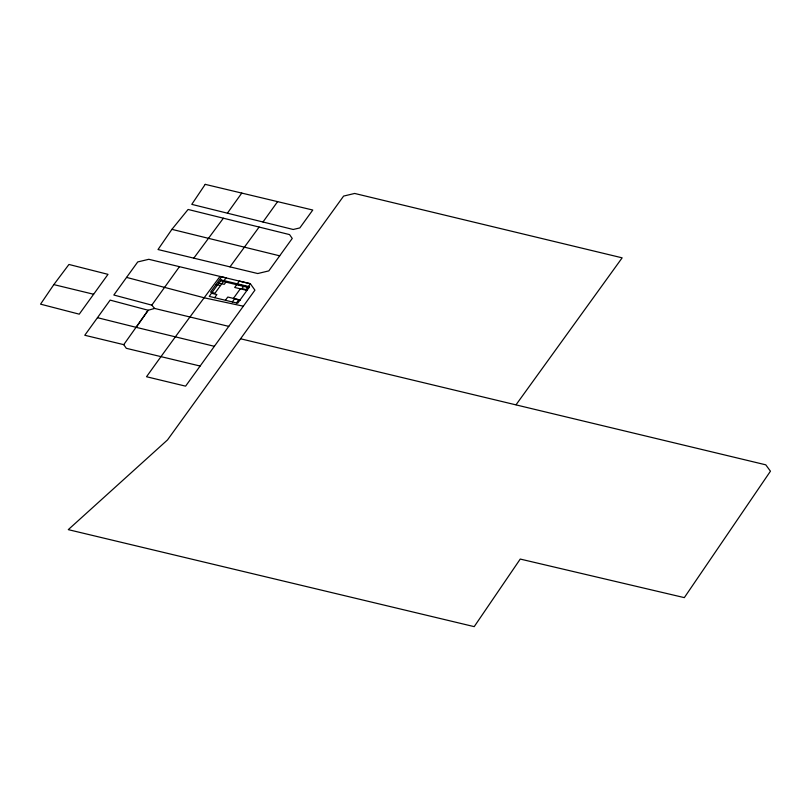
<?xml version="1.0" encoding="UTF-8"?>
<svg xmlns="http://www.w3.org/2000/svg" width="811" height="811" viewBox="0 0 811 811"><rect width="100%" height="100%" fill="white"/><g stroke="black" fill="none" stroke-linecap="round" stroke-linejoin="round"><path stroke-width="1.22" d="M53.83 284.61L68.945 264.457L107.995 274.351L79.245 314.171L40.55 304.155L53.83 284.61L93.61 294.251M171.912 229.351L158.023 249.535L257.736 273.54L268.816 270.894L292.244 238.434L289.547 234.592L188.091 209.461L171.912 229.351L279.704 255.83M97.472 317.689L136.177 327.34L148.18 310.248L110.144 300.121L84.78 335.267L123.748 344.655L148.16 310.258L154.617 308.444L228.763 326.377M227.394 213.181L241.779 193.079M262.987 221.991L277.605 201.635M220.024 276.429C195.248 309.67 170.634 343.002 146.527 376.74L185.597 386.158L254.918 290.145L250.366 283.738L148.798 259.297L137.738 261.933L113.834 295.022L151.799 305.139L179.464 266.667M214.621 297.678L216.882 294.565L211.489 293.268M225.884 282.106L224.262 284.347L218.869 283.049M225.468 300.222L227.779 297.039L240.046 299.989M233.416 298.397L240.33 288.817M232.311 301.945L234.572 298.823L239.955 300.121M243.574 286.364L241.952 288.615L247.335 289.912M236.528 302.888L238.829 299.695M245.753 290.125L250.366 283.738L239.306 281.082L234.693 287.459L246.97 290.419M516.08 404.719L622.149 257.837L354.671 193.454L343.611 196.08L167.502 439.927L68.286 529.644L474.202 626.639L520.246 559.063L684.322 597.626L770.45 471.201L765.777 464.825L240.553 338.775M259.125 227.06L230 266.86M223.39 218.21L193.799 258.141M243.33 306.183L204.524 297.88L126.557 277.403M200.114 366.035L126.303 348.304L123.748 344.655M237.005 284.266L248.054 286.932M220.491 280.809L248.957 287.662M216.081 284.479L220.511 285.543M136.177 327.34L214.368 346.307M151.799 305.139L154.617 308.444M205.213 184.361L191.781 204.362L293.207 229.483L299.827 227.932L312.772 210.029L205.213 184.361M221.616 276.815L210.546 292.132L214.976 293.197L226.046 277.879L221.616 276.815M221.129 279.937L209.238 296.38L237.694 303.243L249.585 286.79L221.129 279.937"/></g></svg>
